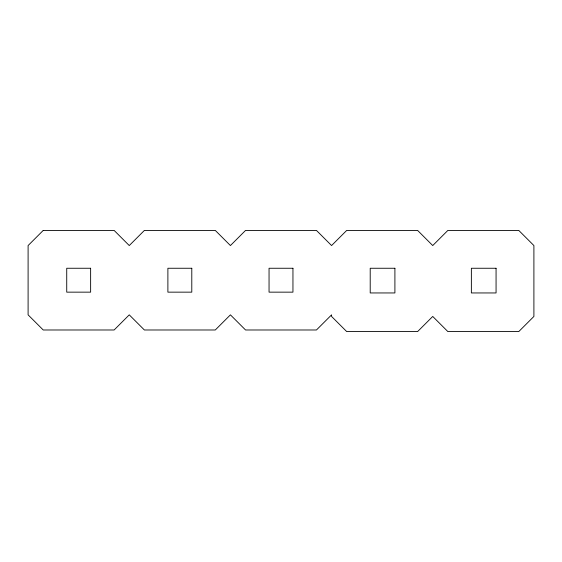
<?xml version="1.0" encoding="UTF-8"?>
<svg xmlns="http://www.w3.org/2000/svg" width="562" height="562" viewBox="0 0 562 562"><rect width="100%" height="100%" fill="white"/><g stroke="black" fill="none" stroke-linecap="round" stroke-linejoin="round"><path stroke-width="0.84" d="M43.232 230.42L28.1 245.552L28.1 314.853L43.232 329.985L114.128 329.985L129.26 314.853L144.392 329.985L215.288 329.985L230.42 314.853L245.552 329.985L316.448 329.985L331.58 314.853L331.58 316.448L346.712 331.58L417.608 331.58L432.74 316.448L447.872 331.58L518.768 331.58L533.9 316.448L533.9 245.552L518.768 230.42L447.872 230.42L432.74 245.552L417.608 230.42L346.712 230.42L331.58 245.552L316.448 230.42L245.552 230.42L230.42 245.552L215.288 230.42L144.392 230.42L129.26 245.552L114.128 230.42L43.232 230.42M90.63 268.257L66.73 268.257L66.73 292.149L90.63 292.149L90.63 268.257M191.79 268.257L167.89 268.257L167.89 292.149L191.79 292.149L191.79 268.257M292.95 268.257L269.05 268.257L269.05 292.149L292.95 292.149L292.95 268.257M394.903 268.257L370.21 268.257L370.21 292.95L394.903 292.95L394.903 268.257M496.063 268.257L471.37 268.257L471.37 292.95L496.063 292.95L496.063 268.257"/></g></svg>
